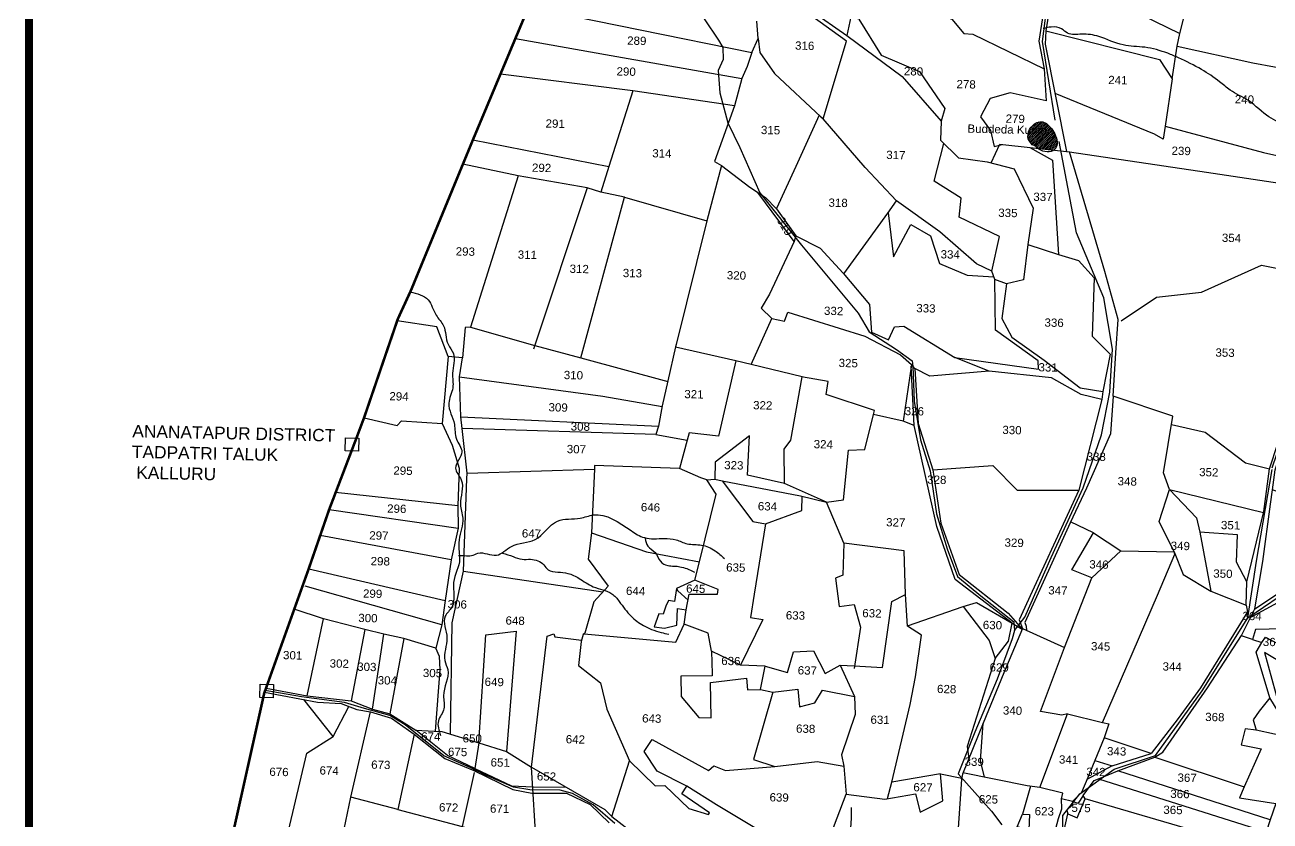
# Model space of a CAD drawing. Header units: inches. Extents: x 184455 to 225142, y 1613178 to 1622028.
# Drawn here: x 184455 to 186866, y 1615403 to 1616944 of the extents above; entities that cross this region are included whole.
import ezdxf
from ezdxf.enums import TextEntityAlignment as Align

# ---------------------------------------------------------------- set-up
doc = ezdxf.new("R2010")
doc.units = ezdxf.units.IN
doc.header["$LTSCALE"] = 15
doc.header["$MEASUREMENT"] = 0
doc.linetypes.add('ACAD_ISO02W100', pattern=[15, 12, -3])
for name, color, linetype in [('BOUNDRY STONES', 240, 'Continuous'), ('PAPER SIZE', 5, 'Continuous'), ('PLOTS', 7, 'Continuous'), ('PLOTS NO', 7, 'Continuous'), ('ROADS', 6, 'ACAD_ISO02W100'), ('STREAMS', 4, 'Continuous'), ('TEXT', 1, 'Continuous'), ('VILLAGE BOUNDRY', 5, 'Continuous')]:
    doc.layers.add(name, color=color, linetype=linetype)
doc.styles.get("Standard").update_dxf_attribs({"font": 'arial.ttf'})

msp = doc.modelspace()

# ---------------------------------------------------------------- hatches: boundary and pattern name
at = {"layer": 'PLOTS'}
h = msp.add_hatch(dxfattribs=at)
h.set_pattern_fill('ANSI31', color=256, scale=0.7998137479309259, angle=-1.251678299800363)
h.set_pattern_definition([(43.74832170019964, (180437.0251173253, 1610689.818208739), (-1.755980502149268, 1.834428730189513), [])])
edge = h.paths.add_edge_path()
edge.add_spline(control_points=[(186447.5144819842, 1616702.13611611), (186447.7604896514, 1616702.335477652), (186451.1153877215, 1616705.25184629), (186455.3779306361, 1616715.275354994), (186451.2568944741, 1616730.186861603), (186442.5717257737, 1616745.189735251), (186429.6043201338, 1616758.11813109), (186405.4898226377, 1616755.787811153), (186391.1885035129, 1616728.757574042), (186402.3443233249, 1616715.800644586), (186405.4409970129, 1616712.204012227)], knot_values=[0, 0, 0, 0, 1.213739017711248, 17.00817650554123, 36.56982106198504, 56.8806311451516, 83.31748064724009, 97.90128928841361, 142.5819528394435, 159.7502028073427, 159.7502028073427, 159.7502028073427, 159.7502028073427], degree=3, periodic=0)
edge.add_spline(control_points=[(186405.4409970129, 1616712.204012227), (186409.8391995441, 1616711.789744959), (186412.9325983999, 1616708.443889837), (186416.6521165497, 1616705.457617732)], knot_values=[198.4155784975429, 198.4155784975429, 198.4155784975429, 198.4155784975433, 215.0027660356203, 215.0027660356203, 215.0027660356203, 215.0027660356203], degree=3, periodic=0)
edge.add_line((186416.6521165497, 1616705.457617732), (186447.5144819842, 1616702.13611611))

# ---------------------------------------------------------------- linework, layer by layer
at = {"layer": 'BOUNDRY STONES'}
for points in [[(185075.4588755351, 1616145.100662499), (185101.1559561006, 1616144.539197133), (185100.5990433491, 1616119.05048012), (185074.9019627836, 1616119.611945487)], [(184910.4671130951, 1615667.751052517), (184936.1641936606, 1615667.18958715), (184935.6072809091, 1615641.700870137), (184909.9102003436, 1615642.262335504)]]:
    msp.add_lwpolyline(points, close=True, dxfattribs=at)
at = {"layer": 'PAPER SIZE', "color": 5, "const_width": 16}
msp.add_lwpolyline([(184462.7357968335, 1619911.894225373), (189597.4092955875, 1619911.894225373), (189597.4092955875, 1613186.467888954), (184462.7357968335, 1613186.467888954)], close=True, dxfattribs=at)
at = {"layer": 'PLOTS'}
for points in [[(186473.6677237451, 1618807.964172869), (186476.1357723603, 1618670.355545311), (186470.0282004006, 1618601.235591883), (186465.8576199307, 1618450.158803712), (186451.4619393644, 1618361.185296716), (186445.3575134391, 1618323.456466858), (186437.9445142059, 1618259.499641844), (186439.7967882255, 1618185.53141967), (186444.9925426728, 1618105.265659697), (186442.9131150509, 1618007.130652434), (186435.7502575145, 1617975.850010042), (186426.3752866815, 1617861.980578281), (186432.2502862343, 1617761.397379702), (186435.3766481823, 1617744.113355257), (186455.8039147552, 1617662.784807314), (186452.4488469733, 1617583.130301407), (186453.672405976, 1617504.872868718), (186442.2093780552, 1617326.039193028), (186433.982431377, 1617176.276099635), (186449.7248255277, 1617046.059874352), (186431.8801207528, 1616933.146458794), (186430.7211924631, 1616907.169520581), (186472.0032949677, 1616699.222149199)], [(186445.2882165861, 1617632.209510796), (186445.6317134523, 1617583.952754805), (186439.7447361891, 1617447.048772445), (186432.5529689718, 1617323.319951433), (186422.6981741426, 1617179.232934605), (186428.7835302491, 1617145.190712296), (186431.1434721741, 1617131.988910093), (186439.9341939784, 1617053.45673949), (186418.4136735382, 1616912.869021668), (186428.3999137757, 1616859.173865204), (186432.6264733255, 1616797.240869434), (186362.7215119975, 1616813.214622718), (186323.9288492753, 1616802.150291252), (186305.3170434218, 1616766.721104991), (186324.8901490523, 1616739.711532711), (186331.8496331618, 1616709.31434074), (186347.4769690036, 1616712.892243447)], [(186334.1825262718, 1617159.024841984), (186317.6052532534, 1617124.89350177), (186312.2100539811, 1617067.865678305), (186317.5557135157, 1617063.080584328), (186311.9479895293, 1616996.726334937), (186094.6912501832, 1617083.448291495), (186034.6745642397, 1617107.405037081), (186035.8981974721, 1617053.35155178), (186051.0051032022, 1617043.944222904), (186088.5277292587, 1617027.044674774), (186145.73600909, 1616996.48818018), (186250.0123602956, 1616955.889364241), (186273.0629419971, 1616928.009593841), (186290.469984121, 1616926.799670803), (186428.3999137757, 1616859.173865204)], [(186449.7248255277, 1617046.059874352), (186691.1958172189, 1616928.006803566), (186725.6284154084, 1617063.003859183)], [(185874.8557505308, 1616917.89497041), (185878.0862850857, 1616891.137061067), (185906.2965473526, 1616850.549955425), (185996.389054425, 1616766.374015532), (186000.7045073146, 1616762.341967642), (186045.7063633077, 1616912.751858755), (185883.4886021034, 1617030.233871749)], [(185905.4002346403, 1617022.917209854), (186046.4935297217, 1616923.674120686), (186153.4172383692, 1616844.284819194), (186229.0993402374, 1616757.785435906), (186227.6678205172, 1616721.002397675), (186262.6004002059, 1616686.864403174), (186318.4788093489, 1616679.427057232), (186370.4016324937, 1616665.679675703), (186407.1015690019, 1616589.644476017), (186397.1792469154, 1616519.508764805), (186456.5683645502, 1616499.620598558), (186494.7385719384, 1616488.044206547), (186525.3860413353, 1616454.932240552), (186521.82440246, 1616342.008618584), (186556.0780965926, 1616306.995247981), (186542.4678753213, 1616234.90557599), (186539.937952448, 1616219.286455382), (186495.6040262651, 1616043.970061001), (186405.5446917258, 1615847.379079266), (186380.3749719235, 1615792.435969247), (186386.4674431795, 1615775.620802065), (186467.739214051, 1615738.851061946), (186521.0319155464, 1615874.017405104), (186576.8928152542, 1615926.381431563), (186680.2019492169, 1615924.19361705), (186697.8494442305, 1615880.43005822), (186751.1342229691, 1615848.281557363), (186819.93096275, 1615821.069644399), (186820.9101353096, 1615865.884298417), (186853.9462585006, 1616002.655007701), (186864.9063154937, 1616085.142911834), (186880.9890386358, 1616133.842255237)], [(186088.5277292587, 1617027.044674774), (186069.7542492755, 1616955.305749307), (186054.2153556292, 1616959.812272575), (186046.4935297217, 1616923.674120686)], [(185429.8811751051, 1616978.490652981), (185862.5331530182, 1616891.183619273), (185874.8557505308, 1616917.89497041), (185872.3445914276, 1616951.868390322)], [(186325.9555451903, 1616677.447474189), (186342.7344206773, 1616713.412864947), (186477.9328555936, 1616698.571221358), (186742.6212138707, 1616659.563081891), (186898.169656878, 1616636.412990369), (187156.9305384926, 1616562.070542129), (187497.9571177233, 1616460.948180836), (187544.2386376054, 1616447.30880911), (187550.0749937674, 1616445.588808743), (187631.5474324079, 1616545.727976544), (187707.2606604086, 1616681.019092106), (187769.3802581193, 1616760.471106497), (187880.9457897511, 1616903.383556128), (187907.513283767, 1616909.634047613), (187963.8832991289, 1616915.025955904), (188017.9142141775, 1616956.776733016)], [(186069.7542492755, 1616955.305749307), (186112.8393079969, 1616886.058097442), (186187.4577621454, 1616853.956454355), (186235.995769115, 1616782.711758473), (186229.0993402374, 1616757.785435906)], [(186431.8801207528, 1616933.146458794), (186652.1199605956, 1616877.58278974), (186676.4988240805, 1616840.241471409), (186686.0845861898, 1616903.616124669), (186691.1958172189, 1616928.006803566)], [(185404.6852157718, 1616918.393547586), (185590.0510315284, 1616885.313605292), (185843.2928778096, 1616840.459757851)], [(185862.5331530182, 1616891.183619273), (185853.2334770778, 1616863.80238762), (185843.2928778096, 1616840.459757851), (185828.8734831764, 1616787.684738937), (185790.2579002957, 1616680.005254762), (185803.9352537159, 1616672.049457394), (185775.0427862599, 1616565.121831955), (185716.0881197039, 1616325.863397751), (185714.9141003937, 1616321.098821199), (185699.8332392123, 1616255.39346522), (185688.7185356397, 1616206.968143479), (185681.8543035856, 1616167.524006326), (185676.7828589852, 1616151.587127012), (185737.4523369758, 1616140.188273231), (185722.5657270854, 1616085.762596286), (185557.8546971513, 1616091.721375274), (185557.7990110037, 1616084.006896861), (185552.0171900692, 1615961.060315333), (185545.2845411495, 1615909.832305849), (185584.03970999, 1615857.809863075), (185556.7041733504, 1615827.469723068), (185539.1607638352, 1615766.784004743), (185535.7483328817, 1615764.26107053), (185532.1740792154, 1615750.919238949), (185526.6707113788, 1615703.920614643), (185569.5110227839, 1615670.478519956), (185581.8693383553, 1615619.661962613), (185625.4948899967, 1615519.795853222), (185675.0773773477, 1615471.096459512), (185693.9680746419, 1615471.582127718), (185740.6870755921, 1615427.36193878), (185778.7863017886, 1615415.449027437), (185780.2176442395, 1615419.156121151), (185726.6086692889, 1615455.672579903), (185736.8728879794, 1615470.741243773), (185679.393488814, 1615499.387573431), (185653.7684887288, 1615537.578931935), (185669.7667091045, 1615560.643223986), (185778.8072751063, 1615501.189413096), (185788.9944069131, 1615510.045539451), (185811.5113463165, 1615501.080106786), (185906.7617944763, 1615508.380257867), (185988.7400000135, 1615518.088777456), (186040.9340554217, 1615509.080160252), (186044.9898691506, 1615455.066175769), (186119.8858808183, 1615445.561519486), (186179.1621297612, 1615455.766062829), (186188.3843502577, 1615420.460242342), (186232.2581306566, 1615441.934439827), (186227.650331611, 1615494.388977303), (186268.813741423, 1615486.249772369)], [(186686.0845861898, 1616903.616124669), (186832.3409372053, 1616871.219672775), (186958.3314870641, 1616848.045921809)], [(185828.8734831764, 1616787.684738937), (185632.2457915676, 1616816.676879309), (185375.6718296985, 1616849.1911609)], [(186676.4988240805, 1616840.241471409), (186662.6250541988, 1616748.517376274), (186658.9602944798, 1616723.20038679), (186642.2043072716, 1616732.892167137), (186449.7310294025, 1616811.412633647)], [(185632.2457915676, 1616816.676879309), (185585.4076538696, 1616670.351537168), (185569.9489390499, 1616620.666498419), (185543.2997705732, 1616628.957966154), (185409.9859907188, 1616652.407787788), (185303, 1616675)], [(185803.9352537159, 1616672.049457394), (185858.894386837, 1616630.353926461), (185888.913411493, 1616610.129851727), (185910.4822981568, 1616588.206067113), (185947.759598796, 1616536.016590027), (185994.6821176545, 1616512.382622232), (186039.5518668546, 1616463.653724603), (186090.1213501742, 1616402.85236294), (186094.163330607, 1616349.58156431), (186126.8900139491, 1616334.576419469), (186138.6159662596, 1616360.151082841), (186156.5337069919, 1616360.869051734), (186255.8338773234, 1616300.326057428), (186417.8876385516, 1616278.242048663), (186416.829610831, 1616294.195098197), (186334.4317498222, 1616353.39004127), (186333.0484576921, 1616451.500112916), (186327.3040841092, 1616467.555556219), (186297.5668670891, 1616481.868889822), (186226.6858068573, 1616543.915746675), (186142.8922573495, 1616603.609720669), (186081.6706625026, 1616668.337405311), (186000.7045073146, 1616762.341967642), (185993.163602209, 1616769.387645419), (185947.4675396691, 1616670.131853398), (185909.9834337357, 1616588.713139929)], [(186662.6250541988, 1616748.517376274), (186853.5115064624, 1616697.745434412), (186902.5573180568, 1616686.533056125)], [(185322.3658109501, 1616722.046272923), (185585.4076538696, 1616670.351537168)], [(186327.3040841092, 1616467.555556219), (186342.0374154984, 1616534.587752576), (186264.1580359026, 1616572.395526868), (186268.0444154379, 1616609.256463873), (186215.4376208814, 1616641.826120572), (186233.9761514303, 1616714.837557633)], [(186400.9817846377, 1616707.018659153), (186444.6639209577, 1616682.646951159), (186456.5683645502, 1616499.620598558)], [(186541.5132070613, 1615593.968911584), (186648.3394388948, 1615840.049713537), (186681.8917416031, 1615920.003145346), (186680.2019492169, 1615924.19361705), (186651.2188320262, 1615983.006544705), (186671.2660781978, 1616044.725071961), (186659.7923916171, 1616077.456434319), (186677.9999078398, 1616186.793303091), (186562.4671824294, 1616225.904045262), (186567.1174175197, 1616309.74269131), (186572.0904578991, 1616374.182386511), (186546.090804642, 1616466.79147373), (186477.9328555936, 1616698.571221358)], [(185409.9859907188, 1616652.407787788), (185317.4762718105, 1616359.547040184), (185307.4904475718, 1616358.593715657), (185301.9075734561, 1616299.893916358), (185274.2556971434, 1616302.289148975), (185252.2584351335, 1616360.180168859), (185175.6080734291, 1616371.329422862)], [(185543.2997705732, 1616628.957966154), (185439.9362889417, 1616316.721457827)], [(185531.5477693939, 1616299.771346595), (185615.8130583688, 1616610.628802547), (185569.9489390499, 1616620.666498419)], [(185944.3508373496, 1616525.430350028), (185873.903899165, 1616620.241889094)], [(185615.8130583688, 1616610.628802547), (185775.0427862599, 1616565.121831955)], [(186040.336604083, 1616462.710209089), (186125.8867504174, 1616579.654161549), (186142.8922573495, 1616603.609720669)], [(186126.406632523, 1616580.38651646), (186136.6158212689, 1616495.19218342), (186170.380319165, 1616558.295920551), (186208.2935578577, 1616535.892314496), (186226.127123753, 1616482.590186695), (186279.2487738059, 1616459.677423783), (186331.2837592052, 1616456.432420346)], [(185947.759598796, 1616536.016590027), (185944.3508373496, 1616525.430350028), (185896.6146140441, 1616423.144857684), (185880.4211690433, 1616396.095559558), (185901.0526660679, 1616375.939967016), (185926.0011560019, 1616370.906415599), (185932.0486913284, 1616388.019358125), (186081.0522089451, 1616341.683251149), (186150.4752396033, 1616305.831182561), (186171.4878991029, 1616287.238324753), (186155.6579341923, 1616177.517969445), (186098.2434385003, 1616190.25500701), (186099.889308606, 1616197.674063569), (186006.2040972848, 1616228.866677279), (186010.5915196844, 1616254.367356881), (185958.3534228348, 1616263.35498387)], [(186397.1792469154, 1616519.508764805), (186388.2760550253, 1616450.798559057), (186355.8920149021, 1616443.455906868), (186333.0484576921, 1616451.500112916)], [(186577.9685982046, 1616371.767237104), (186646.1837549043, 1616417.200477825), (186733.3949290307, 1616427.149381792), (186849.7052736613, 1616479.434725433), (186911.7085324685, 1616467.029102452)], [(186504.2014419463, 1615452.271902838), (186525.3602113223, 1615481.533389236), (186533.5770710711, 1615484.900979082), (186571.0723227466, 1615499.939446317), (186643.0726847174, 1615526.951884543), (186658.1702380386, 1615536.295659806), (186745.1389071516, 1615661.143356462), (186810.8490220672, 1615762.330091177), (186827.9697857225, 1615796.995553136), (186836.2805988598, 1615813.822967056), (186851.7072617743, 1615905.767423332), (186866.730300849, 1616016.250087), (186870.5028949689, 1616044.362445247), (186875.7254083089, 1616083.279212144), (186907.8124978541, 1616180.51626266), (186930.6113484249, 1616318.363238957), (186944.8388769655, 1616378.501967027), (186924.1331417118, 1616465.659475304)], [(186355.8920149021, 1616443.455906868), (186346.897330672, 1616376.166739563), (186365.967967804, 1616339.737199382), (186428.4907961805, 1616295.660098366), (186498.4757932674, 1616241.914766209), (186542.4678753213, 1616234.90557599)], [(185317.4762718105, 1616359.547040184), (185442.2488088267, 1616323.977948603), (185531.5477693939, 1616299.771346595), (185699.5653258516, 1616254.22620146)], [(185861.3268237963, 1616286.672915945), (185901.0526660679, 1616375.939967016)], [(186125.1955728029, 1615446.475595241), (186133.4255863933, 1615478.592948489), (186169.1267083115, 1615628.559870415), (186179.3014691716, 1615682.399294459), (186190.776261957, 1615763.118397666), (186164.1377692291, 1615780.076346208), (186159.9890307589, 1615841.848764421), (186157.5902114694, 1615926.510101402), (186040.6838953288, 1615940.998622608), (186006.8304717182, 1616020.123198467), (185925.9904226983, 1616056.460891113), (185925.0208132759, 1616123.198776936), (185938.1380506549, 1616140.197867096), (185959.7892579144, 1616263.009916587), (185861.3268237963, 1616286.672915945), (185831.5036614449, 1616293.840171944), (185714.8053623649, 1616320.625063712)], [(187478.7764161133, 1616322.908587845), (187363.8195246035, 1616221.762740379), (187309.1098248584, 1616157.745932205), (187254.8813871967, 1616111.562427289), (187206.8335217595, 1616072.13381907), (187186.7476686182, 1616060.084660621), (187159.2590358308, 1616047.212430406), (187049.6611520498, 1615963.211082664), (187009.9380461082, 1615930.05991903), (186972.6480739624, 1615892.860142241), (186959.5343515174, 1615876.930598264), (186880.7293603017, 1615825.247539051), (186827.9697857225, 1615796.995553136)], [(185274.2556971434, 1616302.289148975), (185262.7924906058, 1616172.561109165), (185282.1595394057, 1616131.033110057), (185295.7424144122, 1616086.464772167), (185293.191297812, 1616013.156191298), (185293.9166231663, 1615969.922429271), (185280.4580026392, 1615908.665524076), (185268.7912894824, 1615829.763320121), (185261.9999679913, 1615782.656452633), (185250.2730126517, 1615737.857082419), (185188.2253131967, 1615756.702420061), (185149.4950439271, 1615764.937439648), (185113.1239395106, 1615773.617799049), (185033.2314976551, 1615794.788645972), (184976.4144344949, 1615813.393831478)], [(185279.1968909787, 1615571.101600219), (185281.9844539615, 1615786.514441174), (185304.0286215792, 1615886.566525128), (185310.8615983344, 1616065.61424376), (185311.285412245, 1616076.719639919), (185301.3229871216, 1616163.206155176), (185298.7569109086, 1616185.482958946), (185296.3419850752, 1616263.244492231), (185301.9075734561, 1616299.893916358)], [(185831.5036614449, 1616293.840171944), (185797.8976494842, 1616148.353463935), (185741.332149489, 1616154.782486764), (185737.4523369758, 1616140.188273231)], [(186176.7859151525, 1616169.017075453), (186171.00385219, 1616283.883307886)], [(186322.2930770018, 1616274.373264676), (186207.3805533646, 1616264.308200262), (186177.9673971656, 1616279.527391677), (186171.4878991029, 1616287.238324753)], [(186539.937952448, 1616219.286455382), (186500.1960621445, 1616229.01553073), (186442.8365530596, 1616261.136763566), (186322.2930770018, 1616274.373264676), (186255.8338773234, 1616300.326057428)], [(185296.3419850752, 1616263.244492231), (185573.9878682994, 1616225.817866964), (185688.5300025931, 1616205.884770527)], [(186177.9673971656, 1616279.527391677), (186184.7902288911, 1616172.653874665), (186212.8778499672, 1616083.320608107), (186328.8902164234, 1616091.360941753), (186376.1802262158, 1616043.454122218), (186495.6040262651, 1616043.970061001)], [(186562.4671824294, 1616225.904045262), (186556.8911303149, 1616152.458430044), (186510.3171860881, 1616047.491508728), (186478.9404870606, 1615980.536744584), (186390.806038824, 1615787.669886413), (186393.5087815279, 1615780.159764728), (186394.1009726815, 1615772.167168743)], [(185298.7569109086, 1616185.482958946), (185681.8543035856, 1616167.524006326)], [(185775.0007836796, 1616063.836359523), (185790.9219973708, 1616064.680345915), (185804.7782473534, 1616061.993869874), (185956.6076366685, 1616032.556899757), (186006.8304717182, 1616020.123198467), (186039.828868764, 1616024.677764512), (186049.536482056, 1616121.05845156), (186081.0838893693, 1616122.368940082), (186098.2434385003, 1616190.25500701)], [(185111.4106731818, 1616183.521907663), (185175.8942130373, 1616168.651519029), (185184.1988707359, 1616177.873553079), (185262.7924906058, 1616172.561109165)], [(185676.7828589852, 1616151.587127012), (185301.3229871216, 1616163.206155176)], [(186366.3766702508, 1615785.952309878), (186255.9498174306, 1615870.414554769), (186220.4837375459, 1615973.036139429), (186176.7859151525, 1616169.017075453), (186155.6579341923, 1616177.517969445)], [(186675.3094589547, 1616170.637049098), (186740.2022187393, 1616155.998330189), (186818.1545238104, 1616096.516957488), (186864.9063154937, 1616085.142911834)], [(185925.9904226983, 1616056.460891113), (185854.299696558, 1616073.019612939), (185857.9595046943, 1616148.931208703), (185791.5608253122, 1616098.137778318), (185790.9219973708, 1616064.680345915)], [(185311.285412245, 1616076.719639919), (185557.7990110037, 1616084.006896861)], [(185537.4545483585, 1615765.522537637), (185715.0340609193, 1615749.462170678), (185731.6318171881, 1615784.310464039), (185735.4023891091, 1615811.922070525), (185740.8162901104, 1615842.267190333), (185795.9304425394, 1615842.193090482), (185797.5355210162, 1615851.632419845), (185751.768600482, 1615869.717387788), (185761.1983458946, 1615905.222434405), (185793.0703045438, 1616035.631338772), (185775.0007836796, 1616063.836359523), (185763.9435687198, 1616067.25626377), (185722.5657270854, 1616085.762596286)], [(186212.8778499672, 1616083.320608107), (186228.1445504325, 1615979.996273633), (186264.1625528492, 1615880.096431043), (186358.7869853012, 1615805.311632706), (186386.0113332404, 1615774.526397062)], [(185804.7782473534, 1616061.993869874), (185864.4176241435, 1615982.962830777), (185888.6845301596, 1615978.416264719), (185959.3275988211, 1616003.983048646), (185959.9127220381, 1616031.738657534)], [(186671.2660781978, 1616044.725071961), (186853.4772017576, 1616000.713096325)], [(186671.2660781978, 1616044.725071961), (186723.6500527175, 1615990.291652443), (186730.3283725918, 1615962.649688991), (186751.1342229691, 1615848.281557363)], [(186836.2805988598, 1615813.822967056), (186926.3515556915, 1615873.331346588), (187003.0339472394, 1615935.084920487), (187041.1039332975, 1615964.3068818), (186978.3807502031, 1615995.118095898), (186948.0203040309, 1616015.146303833), (186870.5028949689, 1616044.362445247)], [(185293.191297812, 1616013.156191298), (185056.5257137036, 1616039.116547095)], [(185043.8688680032, 1616005.95985281), (185293.9166231663, 1615969.922429271)], [(185888.6845301596, 1615978.416264719), (185866.8676693208, 1615842.073204068), (185860.1115611199, 1615797.28802333), (185883.6417096869, 1615793.51061947), (185840.5014909908, 1615704.884682223), (185784.5861166605, 1615732.102464646), (185778.038707256, 1615766.999413503), (185731.6318171881, 1615784.310464039)], [(186524.2825619646, 1615961.220093592), (186479.6827636384, 1615982.12068919)], [(185280.4580026392, 1615908.665524076), (185026.5526794133, 1615955.801617221)], [(185552.0171900692, 1615961.060315333), (185658.3809384233, 1615924.297695923), (185761.1983458946, 1615905.222434405)], [(186521.0319155464, 1615874.017405104), (186481.9939627165, 1615889.409091514), (186524.2825619646, 1615961.220093592), (186576.8928152542, 1615926.381431563)], [(186820.9101353096, 1615865.884298417), (186800.8870801167, 1615904.370138074), (186802.6429333818, 1615957.050858071), (186730.3283725918, 1615962.649688991)], [(186040.6838953288, 1615940.998622608), (186038.7998034052, 1615879.081431832), (186024.222223013, 1615873.211735281), (186031.6984195377, 1615818.592246213), (186060.839226245, 1615822.580976271), (186072.931909186, 1615778.499383818), (186060.8547033987, 1615698.088704352)], [(185004.3850820774, 1615891.590745188), (185268.7912894824, 1615829.763320121)], [(185304.0286215792, 1615886.566525128), (185574.0443010999, 1615846.715802287)], [(185261.9999679913, 1615782.656452633), (184997.6177401532, 1615857.834248435)], [(185716.4921327998, 1615853.086302777), (185712.4149054629, 1615828.39313043), (185701.3751686748, 1615829.932161819), (185695.600865835, 1615818.903582143), (185690.8865439711, 1615803.275370826), (185682.0571636131, 1615804.451490267), (185673.6362584444, 1615779.290756248), (185693.0337772287, 1615776.463562715), (185717.2090424812, 1615782.162284706), (185718.6801513695, 1615814.466517506), (185735.4023891091, 1615811.922070525)], [(186033.7494808697, 1615704.67241085), (186060.7255152076, 1615703.57591879), (186115.6414244893, 1615700.570417818), (186133.8820927512, 1615828.323439632), (186159.9890307589, 1615841.848764421)], [(186164.074026396, 1615781.025441691), (186271.4542527731, 1615818.104252846), (186297.4653295192, 1615826.053582391), (186366.3766702508, 1615785.952309878), (186386.0113332404, 1615774.526397062)], [(186819.93096275, 1615821.069644399), (186822.3680248761, 1615808.059332171), (186773.2679543123, 1615728.629704123), (186731.3131303318, 1615660.75900607), (186687.8118401859, 1615601.75643151), (186635.9782383775, 1615533.710939089), (186544.9930021979, 1615563.99900234), (186526.7331237843, 1615520.37559567), (186513.0127566808, 1615487.597220028), (186500.8618604786, 1615458.568358256), (186483.6929580267, 1615440.739306276), (186462.1728538494, 1615445.926191829), (186464.8521420179, 1615457.042411749), (186419.9939724031, 1615467.854357174), (186395.7298005325, 1615471.348013789), (186270.753407578, 1615496.0594864)], [(186271.4542527731, 1615818.104252846), (186321.9638328984, 1615752.58593622), (186333.7656338793, 1615717.839881841), (186359.2640035851, 1615751.087174359), (186366.3766702508, 1615785.952309878)], [(185001.3723769038, 1615645.268918004), (185033.2314976551, 1615794.788645972)], [(186386.4674431795, 1615775.620802065), (186350.6477760688, 1615689.673929354), (186310.1825351278, 1615592.580315904), (186270.298865451, 1615493.760674169), (186268.4232958853, 1615484.275123763), (186262.2214462823, 1615389.460611775), (186206.9787727316, 1615386.133051809), (186205.5850504022, 1615355.137399609), (186176.7002800963, 1615355.768514031), (186166.6222751175, 1615291.843623935), (186029.5890798608, 1615313.447434625), (185989.7803958396, 1615261.937438988), (185984.5199916266, 1615185.967561912), (186003.6524995725, 1615150.558623577), (185995.6169045902, 1615030.771872098), (185984.9320663367, 1614983.149724526), (185928.4931871198, 1614868.13906681), (185892, 1614803), (185855.3441284671, 1614747.21866355), (185854.9369830242, 1614728.584479027)], [(187146.7746707062, 1615530.045011205), (187146.0121870243, 1615548.360762762), (187078.4725635168, 1615570.168789477), (187089.2921296981, 1615628.420761189), (187063.8233126999, 1615660.056655034), (187097.895624769, 1615687.486936759), (187071.0395950284, 1615697.659031607), (187057.9442522261, 1615670.351272673), (187032.4183450257, 1615699.37426889), (186960.3057078964, 1615729.252430716), (186993.963854599, 1615739.845033797), (186989.5543037326, 1615753.85644429), (186943.3205600877, 1615776.678355293), (186838.0350847832, 1615773.750472655), (186831.8058376577, 1615754.716099323), (186810.444342853, 1615761.706927326)], [(185113.1239395106, 1615773.617799049), (185086.5968355126, 1615635.459183581)], [(185127.589071879, 1615619.855273363), (185149.4950439271, 1615764.937439648)], [(185188.2253131967, 1615756.702420061), (185161.4670814596, 1615610.854257236)], [(185210.5456990456, 1615263.253834305), (185351.7072233921, 1615320.32330413), (185440.0136842662, 1615299.768368589), (185445.6221669154, 1615350.931949546), (185436.0627240364, 1615507.661858957), (185465.9535793769, 1615760.947892838), (185478.9462343776, 1615765.538745132), (185481.0894449576, 1615759.47320569), (185532.4711937791, 1615753.456589926)], [(185334.1047617463, 1615554.221794091), (185347.5400147521, 1615763.535156217)], [(185347.5400147521, 1615763.535156217), (185406.2403635038, 1615770.95747266), (185387.4409754818, 1615537.825147584)], [(186831.8058376577, 1615754.716099323), (186849.7942149366, 1615748.829168059), (186857.4801756631, 1615759.092973966), (186904.8908890664, 1615733.948742137), (186895.2565233412, 1615705.403529277), (186855.0899754243, 1615729.518093775), (186890.9291365472, 1615600.566380428), (186949.7611204803, 1615604.138361053), (186988.9101489586, 1615573.365412064), (186981.3067524017, 1615548.091346837)], [(185249.9762257806, 1615577.043599598), (185259.1743079132, 1615696.590228186), (185257.6658090385, 1615721.52144919), (185250.2730126517, 1615737.857082419)], [(185784.5861166605, 1615732.102464646), (185785.3618470949, 1615687.991154443), (185785.4328393367, 1615683.954235609), (185724.843540522, 1615683.250977731), (185725.2986923197, 1615644.037299326), (185759.5007791394, 1615603.326504423), (185783.5090758379, 1615603.05454382), (185782.7190801396, 1615671.021957845), (185852.1743090197, 1615679.861122237), (185853.9462561954, 1615656.835547411), (185878.9872549755, 1615657.551431082), (185903.4015538277, 1615652.723739784), (185865.615447153, 1615522.137341005), (185906.7617944763, 1615508.380257867)], [(185888.1489970116, 1615702.748875684), (185931.3891689167, 1615690.336702374), (185942.9865350419, 1615730.738338119), (185981.925550754, 1615732.721310134), (186004.5533147101, 1615688.746283215), (186033.7494808697, 1615704.67241085), (186061.0928765765, 1615644.326439773), (186062.4076142268, 1615609.27129825), (186036.1373770028, 1615531.028711081), (186040.9340554217, 1615509.080160252)], [(186419.9939724031, 1615467.854357174), (186473.6810619573, 1615610.634171642), (186462.5395702342, 1615608.024532225), (186421.3836716482, 1615615.301237511), (186467.739214051, 1615738.851061946)], [(186890.9291365472, 1615600.566380428), (186865.4165420658, 1615641.708034823), (186838.8184066091, 1615730.144775939), (186849.7942149366, 1615748.829168059)], [(185878.9872549755, 1615657.551431082), (185888.1489970116, 1615702.748875684), (185840.5014909908, 1615704.884682223)], [(186333.7656338793, 1615717.839881841), (186279.3673619235, 1615547.684051522), (186282.5737944825, 1615524.17422686)], [(184921.695694416, 1615660.417873962), (185001.3723769038, 1615645.268918004), (185086.5968355126, 1615635.459183581), (185127.589071879, 1615619.855273363), (185161.4670814596, 1615610.854257236), (185211.8602393926, 1615579.097776466), (185247.3920011486, 1615577.182870675), (185261.971097895, 1615576.397162469), (185334.1047617463, 1615554.221794091), (185387.4409754818, 1615537.825147584), (185436.0627240364, 1615507.661858957), (185577.6467707882, 1615425.681428178), (185591.6498137316, 1615411.727531242), (185639.4517748652, 1615374.281515282), (185749.0903640105, 1615314.288650421), (185813.6424373764, 1615279.512709163), (185832.6421970857, 1615274.478392085), (185968.422727264, 1615273.154199729), (185992.5192190426, 1615294.596459931), (185998.381365987, 1615352.386863204), (185897.2965686246, 1615372.157277619), (185794.1625355504, 1615434.159825368), (185736.8728879794, 1615470.741243773)], [(185903.4015538277, 1615652.723739784), (185951.542908191, 1615658.382518921), (185954.9217831573, 1615624.001717209), (185984.7784113146, 1615631.861626724), (185999.2515617461, 1615656.308332324), (186061.0928765765, 1615644.326439773)], [(184918.6277312695, 1615652.569026798), (185021.281206678, 1615633.435486521), (185067.1531603854, 1615630.603518097), (185097.3466792312, 1615619.318139494), (185124.134026678, 1615614.357565342), (185164.5669893962, 1615601.974866515), (185208.7165653004, 1615571.008313584), (185267.9904753488, 1615524.22681597), (185323.9830672201, 1615500.918682291), (185399.4283136689, 1615464.074960736), (185436.4680074166, 1615457.210944868), (185503.7390058651, 1615456.993810191), (185549.0734951844, 1615434.860451251), (185586.3329903475, 1615399.805907369)], [(185066.6364681026, 1615356.4365413), (184965.222110339, 1615384.378562362), (185000.8408448432, 1615534.747497975), (185051.9911811945, 1615566.759044346), (184994.9561791603, 1615638.342197885)], [(186865.4165420658, 1615641.708034823), (186844.7361284011, 1615615.999027804), (186833.3154161623, 1615598.820858348), (186839.1241623408, 1615579.075625413)], [(185051.9911811945, 1615566.759044346), (185082.2499198083, 1615624.960828795)], [(185322.298708857, 1615139.654716044), (185331.3025643729, 1615168.575249721), (185231.6655372664, 1615221.114310312), (185204.3977156321, 1615230.181246923), (185210.5456990456, 1615263.253834305), (185080.2982836835, 1615292.52967117), (185057.6711777868, 1615299.62008576), (185066.6364681026, 1615356.4365413), (185085.9896901877, 1615449.052102221), (185124.134026678, 1615614.357565342)], [(186473.6810619573, 1615610.634171642), (186541.5132070613, 1615593.968911584), (186553.586480229, 1615591.009694467), (186544.9930021979, 1615563.99900234)], [(186312.7883891406, 1615487.747946348), (186305.1444239502, 1615519.728793888), (186310.1825351278, 1615592.580315904)], [(186533.5770710711, 1615484.900979082), (186864.0126671896, 1615379.972874269), (186933.1564759205, 1615367.854195756), (186973.7410007717, 1615370.639426076), (187089.7725268893, 1615368.055113534), (187140.9870574686, 1615357.552171083), (187147.986525981, 1615391.683034489), (187168.0226215757, 1615398.985204461), (187134.4490492833, 1615434.548846684), (187124.045400906, 1615462.927969591), (187121.5112931246, 1615496.439135349), (187064.3536001182, 1615515.231891715), (187060.9538231588, 1615525.368321646), (187056.6605334536, 1615538.168758496), (186981.3067524017, 1615548.091346837), (186839.1241623408, 1615579.075625413), (186818.0183388244, 1615581.45884855), (186809.9735257474, 1615550.721075774), (186848.747299324, 1615542.666061916), (186816.0585070275, 1615469.323010276), (186806.5286952676, 1615447.941202417), (186877.2614985547, 1615436.923826003), (186866.042424221, 1615405.523810126), (186858.4861246908, 1615381.727799094)], [(185208.7165653004, 1615571.008313584), (185177.2230080122, 1615425.18540271), (185085.9896901877, 1615449.052102221)], [(185334.1047617463, 1615554.221794091), (185326.2557803692, 1615504.679839479), (185273.0646793914, 1615530.116268793), (185211.8602393926, 1615579.097776466)], [(186526.7331237843, 1615520.37559567), (186560.2592300989, 1615509.696471081), (186635.9782383775, 1615533.710939089)], [(185591.6498137316, 1615411.727531242), (185625.4948899967, 1615519.795853222)], [(186560.2592300989, 1615509.696471081), (186511.1927039907, 1615483.249058618)], [(186643.0726847174, 1615526.951884543), (186816.0585070275, 1615469.323010276)], [(185325.0209218854, 1615496.885541083), (185301.6759248698, 1615392.628432947)], [(185326.2557803692, 1615504.679839479), (185397.3554946772, 1615470.96083305), (185438.3876847142, 1615469.543437097), (185503.512357257, 1615468.606964608)], [(186227.650331611, 1615494.388977303), (186133.4255863933, 1615478.592948489)], [(186866.042424221, 1615405.523810126), (186571.0723227466, 1615499.939446317)], [(186402.1470973709, 1615470.424024639), (186386.3717728893, 1615416.308365128), (186400.2704445172, 1615415.744860153), (186398.8353299921, 1615385.765350319), (186376.6036254578, 1615391.707616301), (186386.3717728893, 1615416.308365128)], [(186011.7940092509, 1615350.118680245), (186020.2044463445, 1615366.928370237), (186015.2569644644, 1615377.140689437), (186044.9898691506, 1615455.066175769)], [(186396.7942602821, 1615386.310903589), (186397.0438773062, 1615381.127473549), (186365.266467498, 1615384.5500565), (186356.6496609381, 1615374.013319155), (186356.2935157857, 1615357.713309897), (186364.1595017097, 1615353.236195504), (186404.6322776089, 1615359.607359748), (186438.7564243515, 1615373.258892597), (186451.2394429555, 1615388.746315202), (186456.0414365879, 1615407.837570712), (186462.508443004, 1615426.68379963), (186462.1728538494, 1615445.926191829)], [(186466.5181957813, 1615382.249360441), (186475.6670084843, 1615379.031533423), (186475.9929470414, 1615342.894335023), (186490.99929578, 1615338.595506492), (186490.8119775009, 1615330.022345625), (186514.0867648995, 1615325.86051924), (186514.4530805198, 1615328.076259824), (186672.1367593758, 1615281.049026096), (186859.8463023613, 1615219.467393362), (186880.4708121206, 1615270.209614703), (186885.7711169422, 1615326.691674952), (186884.8731185103, 1615337.033208804), (186854.5575062258, 1615344.87328834), (186508.1445390676, 1615446.341824141)], [(186483.6929580267, 1615440.739306276), (186482.9211497697, 1615433.957997501), (186472.2627592267, 1615423.966816778), (186474.4126556752, 1615417.242921378), (186492.4102521304, 1615409.546791573), (186508.1445390676, 1615446.341824141), (186504.2014419463, 1615452.271902838), (186494.2821949993, 1615437.882845431)], [(186483.6929580267, 1615440.739306276), (186494.2821949993, 1615437.882845431)], [(185177.2230080122, 1615425.18540271), (185301.6759248698, 1615392.628432947), (185445.6221669154, 1615350.931949546), (185528.0529071605, 1615263.415067714), (185681.0028057563, 1615138.739696355), (185679.0673503244, 1615127.916190953), (185725.3031371807, 1615112.599060582), (185726.1375420805, 1615103.371118039), (185821.7396183706, 1615061.868563687), (185825.6098562572, 1615070.783744534), (185832.395584375, 1615081.847427469), (185855.1441196687, 1615071.773363389)], [(186370.055821593, 1615344.301513255), (186405.9404749832, 1615344.273451483), (186411.6582633334, 1615346.344620868), (186412.7606440768, 1615353.150568143), (186439.2871406772, 1615366.866403308), (186466.5181957813, 1615382.249360441), (186474.4126556752, 1615417.242921378)]]:
    msp.add_lwpolyline(points, dxfattribs=at)
msp.add_spline([(186405.4409970129, 1616712.204012227), (186397.9022579367, 1616723.680894369), (186414.2967356417, 1616755.434598604), (186425.9064644566, 1616756.561899061), (186442.6641571914, 1616743.667250199), (186450.7658096715, 1616729.586807366), (186453.5940749026, 1616714.198890812), (186448.2323255016, 1616702.760602723), (186418.5624184888, 1616704.017056063), (186405.4409970129, 1616712.204012227), (186405.3533315341, 1616712.212000486)], degree=3, dxfattribs=at)
at = {"layer": 'PLOTS NO'}
msp.add_lwpolyline([(185751.768600482, 1615869.717387788), (185716.4921327998, 1615853.086302777), (185719.1754849869, 1615848.936500591), (185739.4356919503, 1615830.410113936)], dxfattribs=at)
at = {"layer": 'ROADS'}
for points in [[(186371.0708125448, 1615772.134482451), (186391.0329515857, 1615797.694651055), (186442.3590107598, 1615913.44023121), (186503.9240565283, 1616048.176544881), (186539.396395955, 1616150.764958604), (186555.4810490134, 1616233.436515273), (186560.726884606, 1616316.914977943), (186544.2581423949, 1616416.028992136), (186491.3702224911, 1616541.779627545), (186449.6152541453, 1616760.321269469), (186425.2097793989, 1616912.266699066), (186443.8134613073, 1617053.126306671)], [(186444.9467388574, 1615295.329468511), (186464.985325998, 1615341.008162861), (186464.9732866326, 1615413.679708168), (186497.8441475, 1615455.853090442), (186564.1127686639, 1615503.283484298), (186644.4136608123, 1615530.23084257), (186734.6441653486, 1615654.827408353), (186823.0509250881, 1615796.685691348), (186839.968071504, 1615906.286238595), (186870.4086888479, 1616086.656771139), (186887.6930217013, 1616137.663010373), (186913.3943885905, 1616174.265885782), (186944.6959023259, 1616315.103368918), (186945.1367608353, 1616350.142453177), (186950.5103611133, 1616387.994486465), (186927.0514055197, 1616446.189551397), (186907.715765303, 1616512.490621235), (186916.8604339054, 1616618.950582128), (186896.9989202731, 1616646.320128442), (186980.5559190928, 1616901.823366826), (187045.5512467431, 1617050.567278012)], [(185737.564009542, 1617005.093332477), (185797.8065391076, 1616914.967616345), (185806.5866378178, 1616900.588063002), (185807.0571380433, 1616877.204469585), (185797.437807651, 1616856.166180792), (185800.4224585341, 1616812.867263066), (185815.8434613727, 1616754.795018525), (185839.3256448786, 1616707.076291841), (185877.6798363479, 1616619.089635066), (185958.5272477152, 1616518.139053163), (186068.3832402801, 1616386.102021671), (186089.4749252844, 1616349.943630726), (186142.6833697398, 1616315.860994637), (186172.6251597092, 1616293.875933465), (186174.2267181434, 1616283.757856672), (186176.7664649179, 1616215.89709319), (186188.9375778349, 1616141.338144903), (186207.6014487304, 1616081.224850747), (186219.9175356986, 1615997.796713041), (186240.7262139291, 1615930.25774841), (186260.7521347677, 1615876.496831854), (186306.1738232058, 1615839.039484145), (186370.0373766117, 1615788.580192705), (186371.0708125448, 1615772.134482451), (186366.7699897003, 1615755.859724197), (186337.6547749536, 1615677.949036744), (186294.2357114651, 1615575.167791786), (186261.7940742726, 1615494.745375065), (186326.7025515156, 1615422.3955055), (186346.6288031832, 1615395.47124761)], [(186823.0509250881, 1615796.685691348), (186883.582968246, 1615837.989959027), (186950.9407655335, 1615881.032196848), (186999.395960281, 1615925.884055333), (187072.2741165452, 1615984.685870114), (187143.1751639726, 1616038.827636732), (187160.9289252967, 1616051.256076589), (187205.6176927066, 1616074.991189644), (187251.2011283061, 1616113.475128876), (187306.8881266751, 1616158.960153125), (187355.763757571, 1616220.190651592), (187420.6598214782, 1616279.008595362), (187471.8319267021, 1616329.398245793), (187526.9320832707, 1616423.583361739), (187577.7498424645, 1616486.334680658), (187637.1204066853, 1616564.63203152), (187702.9104500376, 1616685.548564281), (187796.4589031298, 1616807.312237677), (187878.0244242349, 1616908.594965778), (187910.3530573171, 1616915.34932739), (187960.9630396914, 1616922.218794286), (187987.108004141, 1616937.448165236), (188025.1759260173, 1616971.004965825)], [(185597.1742381887, 1615398.266523176), (185554.9433895162, 1615434.418526033), (185514.996196089, 1615456.270528032), (185491.2442140443, 1615462.927029375), (185432.3643920654, 1615463.568822393), (185401.1488157696, 1615468.36434981), (185348.3088391819, 1615490.980529881), (185316.9737264525, 1615506.688339622), (185266.035860127, 1615529.358189421), (185191.1027873681, 1615589.29960314), (185161.4284345703, 1615607.296142292), (185112.2319962651, 1615621.116033744), (185073.8225968896, 1615632.507228856), (184990.298233409, 1615643.274551561), (184919.7045825216, 1615656.084346944)]]:
    msp.add_lwpolyline(points, dxfattribs=at)
at = {"layer": 'STREAMS'}
for points in [[(187744.1041292652, 1616730.821166891), (187760.5092533944, 1616711.844744238), (187778.0506403705, 1616697.498005477), (187792.8926356257, 1616678.038564982), (187803.8052951285, 1616668.232569408), (187807.2105859135, 1616646.437188298), (187823.1831626192, 1616631.348970207), (187823.6078118901, 1616603.412736007), (187829.5784757026, 1616593.804155505), (187851.629814782, 1616553.045792932), (187862.2778954007, 1616541.929896438), (187864.2494948082, 1616537.222571422), (187843.2951801141, 1616539.494281473), (187818.9782641826, 1616554.018331447), (187788.1477669193, 1616567.129965563), (187757.5368645937, 1616578.422915137), (187744.0038115089, 1616588.047097573), (187719.4107103681, 1616601.799815226), (187706.2613640756, 1616617.116365086), (187684.294060893, 1616632.366444269), (187677.6138656004, 1616638.854136221), (187655.0319765884, 1616649.712519207), (187610.4477586049, 1616662.347281509), (187579.8640107408, 1616663.015517544), (187538.7630968574, 1616663.442051976), (187448.1119740187, 1616680.192845603), (187385.3282222277, 1616690.634003174), (187340.9341637068, 1616688.235365859), (187298.6146730649, 1616697.711132076), (187261.3713499041, 1616702.152633445), (187237.4379830437, 1616708.395449119), (187203.5923558905, 1616714.058339588), (187160.7228099996, 1616745.830869033), (187132.9957394658, 1616746.695810695), (187101.1171930995, 1616759.312084173), (187045.4322071504, 1616762.342637977), (187021.6607943612, 1616766.230664145), (186979.718210877, 1616769.220077195), (186955.6265150226, 1616782.184457321), (186942.4420739598, 1616784.027278158), (186932.0282844805, 1616770.262072683), (186929.9921886484, 1616748.280937527), (186926.4926303528, 1616742.397527271), (186902.9917438127, 1616746.797887139), (186863.8136772252, 1616766.377772021), (186824.0486649172, 1616797.823347056), (186788.7113139858, 1616818.288937922), (186768.0625864902, 1616834.546726768), (186733.2484724165, 1616857.963266038), (186688.8849220684, 1616880.699082589), (186667.8129085453, 1616889.451482266), (186623.4652285592, 1616901.044571962), (186581.5565995059, 1616905.588007389), (186534.3574785285, 1616921.939461406), (186501.0075635458, 1616926.555016474), (186473.8215116893, 1616928.444641607), (186462.3393182801, 1616936.987509627), (186442.4443706093, 1616940.272577558), (186426.5662230615, 1616937.510007436)], [(185200.6995378871, 1616427.394100307), (185235.7377770898, 1616412.136426025), (185251.0067053509, 1616382.465124402), (185265.415662109, 1616362.002728773), (185274.1818030462, 1616326.111122122), (185284.4242976384, 1616308.049690462), (185282.8835166438, 1616269.909018712), (185283.3343295863, 1616241.975356051), (185275.6072538519, 1616212.099574464), (185286.3977206831, 1616171.054858413), (185290.3762806827, 1616142.690652418), (185300.7959071684, 1616117.720355456), (185288.7953604991, 1616086.524089628), (185299.6148496973, 1616063.665856664), (185298.2340849525, 1616016.15794526), (185302.6047880392, 1615989.552492362), (185295.6758949932, 1615947.641425605), (185295.5199657773, 1615924.316070293), (185296.6330983133, 1615910.506567147), (185285.0056377094, 1615864.899520771), (185281.4887016935, 1615817.258446408), (185268.7208494978, 1615799.510648049), (185272.0525623058, 1615757.728857617), (185267.9056921043, 1615713.636204624), (185273.5377718081, 1615696.193307571), (185265.337014245, 1615645.205838453), (185266.2108477715, 1615620.444126514), (185255.4408002227, 1615596.997218907), (185259.7806258126, 1615568.978568385)], [(185294.2374448909, 1615917.23712013), (185306.3084785817, 1615916.973375487), (185319.4523783569, 1615917.041140887), (185331.9869856604, 1615921.736557868), (185367.7753057957, 1615917.760056915), (185396.9203636546, 1615934.870723356), (185442.6743762619, 1615948.068994646), (185486.0764881279, 1615983.680460419), (185530.2475507476, 1615989.459382556), (185555.2469997514, 1615995.65719263), (185628.6668447122, 1615965.393754354), (185654.2972773818, 1615951.700616134), (185692.6250693835, 1615950.153274497), (185715.6555804728, 1615947.520378325), (185737.157403636, 1615939.951592618), (185765.1583001793, 1615937.210096587), (185791.205796171, 1615926.347442508), (185809.3495585211, 1615911.398092726)], [(185656.0491673852, 1615950.597499231), (185661.041312345, 1615935.225601167), (185674.9867337413, 1615923.207579264), (185685.2655551254, 1615905.945428381), (185699.6469876666, 1615897.601632565), (185712.0002424907, 1615896.629116907), (185723.0445388599, 1615895.53635154), (185736.4581848239, 1615891.693771916), (185751.2299469377, 1615884.981936906)], [(185379.5152074076, 1615921.720432528), (185399.9763700883, 1615915.167436197), (185417.7637603927, 1615909.808842958), (185433.9645840187, 1615909.880852756), (185459.5940922885, 1615899.238968411), (185467.7692366711, 1615889.688446165), (185486.708393361, 1615885.014682549), (185506.2652469304, 1615882.599403598), (185527.908709048, 1615872.843965763), (185555.2845714781, 1615856.802700307), (185591.5741161622, 1615843.064829691), (185605.5675619646, 1615828.224392321), (185628.6367516675, 1615799.704229349), (185652.5556692021, 1615781.467465673), (185668.3028747454, 1615774.083154304), (185687.0329146036, 1615767.996300312), (185701.5114362026, 1615764.954692608)], [(184842.0818318981, 1615315.543582458), (184857.0324526176, 1615316.593887135), (184868.2752513052, 1615316.118739384), (184887.5361530687, 1615304.223169321), (184902.7654669044, 1615297.005585596), (184930.1366953415, 1615298.931989975), (184955.226497554, 1615291.039961596), (184985.9507229956, 1615288.762205493), (185016.4153496459, 1615285.11313961), (185039.8842781617, 1615287.124791503), (185059.7205637641, 1615291.051779989), (185078.1695270251, 1615294.55008155), (185093.9090696422, 1615300.173047397), (185117.3619409621, 1615290.939818427), (185133.8542663379, 1615288.973020566), (185150.4467954898, 1615291.593901275), (185184.2767422876, 1615275.447833842), (185221.453328105, 1615274.176564634), (185261.3354126212, 1615281.107981076), (185281.0804619092, 1615270.349299679), (185289.0083504446, 1615254.799948934), (185304.7208248564, 1615238.162542329), (185317.8290599404, 1615228.466854022), (185329.1122902482, 1615202.555335243), (185349.4606098748, 1615183.904607276), (185376.4735987638, 1615164.186413768), (185389.1698186313, 1615143.628751384), (185402.8192360846, 1615135.034053713), (185423.1051561426, 1615145.191863418), (185438.4657843169, 1615162.140556931), (185460.575643916, 1615171.336683387), (185468.894165253, 1615172.076760119), (185487.6268924093, 1615185.033984681), (185497.6153283404, 1615198.873647752), (185519.9859031524, 1615209.446824683), (185541.1284306033, 1615216.589974005), (185561.2160346823, 1615196.562180238), (185584.9334512591, 1615194.891687857), (185613.8682206622, 1615171.847352233), (185627.1361663859, 1615156.34727011), (185651.1887595952, 1615148.908001072), (185665.9253019024, 1615137.293606353), (185685.8589155251, 1615131.327096753), (185707.1000710547, 1615121.875143148), (185704.1829193787, 1615113.53211151), (185733.289630637, 1615084.088958202), (185753.618816396, 1615075.117846222), (185775.2707117517, 1615063.352355303), (185788.3735341536, 1615050.851825063), (185801.7220068808, 1615039.037293319), (185814.3195645139, 1615035.074734607), (185838.4430403131, 1615016.537872086), (185857.7730218171, 1615006.53241588), (185882.7778871281, 1615003.037432263), (185911.7334274425, 1614994.664574819), (185945.9388277459, 1614990.23140067), (185961.190939159, 1614996.164019151), (185970.1709120908, 1615035.774558088), (185978.7081664854, 1615055.122807324), (185982.4593913038, 1615091.382988494), (185981.2358771737, 1615119.79046335), (185982.0311741233, 1615139.307869583), (185982.6026832276, 1615165.464630744), (185984.6810321025, 1615193.062782081), (185980.2189489665, 1615242.363040342), (185987.0899706937, 1615269.856474732), (186000.2041595476, 1615296.107768331), (186008.4451813609, 1615318.779730383), (186035.0003594889, 1615352.477543394), (186052.3067059106, 1615384.903108646), (186055.5136525432, 1615428.954185709)]]:
    msp.add_spline(points, degree=3, dxfattribs=at)
at = {"layer": 'VILLAGE BOUNDRY'}
msp.add_lwpolyline([(184838.9891547252, 1615295.377585746, 5, 5, 0), (184918.1967173099, 1615650.635861942, 5, 5, 0), (184976.4144344949, 1615813.393831478, 5, 5, 0), (184991.6955095674, 1615856.114791203, 5, 5, 0), (185004.3850820774, 1615891.590745188, 5, 5, 0), (185026.5526794133, 1615955.801617221, 5, 5, 0), (185043.8688680032, 1616005.95985281, 5, 5, 0), (185058.7307478815, 1616044.892997709, 5, 5, 0), (185094.1674333073, 1616137.725238295, 5, 5, 0), (185111.4106731818, 1616183.521907663, 5, 5, 0), (185176.899390893, 1616375.107132291, 5, 5, 0), (185202.4688206826, 1616430.774890521, 5, 5, 0), (185300.2175585853, 1616668.240484556, 5, 5, 0), (185322.3658109501, 1616722.046272923, 5, 5, 0), (185375.6718296985, 1616849.1911609, 5, 5, 0), (185404.6852157718, 1616918.393547586, 5, 5, 0), (185429.8811751051, 1616978.490652981, 5, 5, 0)], format="xyseb", dxfattribs=at)

# ---------------------------------------------------------------- texts
at = {"layer": 'PLOTS NO'}
for s, rotation, p in [('289', 358.74832170247, (185639.7079448211, 1616913.846861949)), ('316', 358.74832170247, (185964.8646314162, 1616904.252852488)), ('290', 358.74832170247, (185619.0957897966, 1616854.186087575)), ('280', 358.74832170247, (186175.5565056257, 1616854.624172683)), ('278', 358.74832170247, (186277.4507723316, 1616829.564390355)), ('241', 358.74832170247, (186571.3736595411, 1616837.568950313)), ('240', 358.74832170247, (186816.3724413728, 1616800.305032267)), ('279', 358.74832170247, (186372.575938071, 1616762.750092408)), ('291', 358.74832170247, (185481.7313199459, 1616753.291623387)), ('315', 358.74832170247, (185898.7063508612, 1616740.767983156)), ('Buddeda Kunta', 358.74832170247, (186357.0938150762, 1616742.119902886)), ('314', 358.74832170247, (185688.2966595665, 1616695.643744179)), ('317', 358.74832170247, (186141.4437258906, 1616692.60310649)), ('239', 358.74832170247, (186693.8860308567, 1616700.569710263)), ('292', 358.74832170247, (185455.3559704733, 1616667.782815302)), ('337', 358.74832170247, (186426.2479265486, 1616611.484085872)), ('318', 358.74832170247, (186029.5113542765, 1616600.058324279)), ('319', 300.9872358772751, (185926.5796268941, 1616554.543878829)), ('335', 358.74832170247, (186358.3184904482, 1616580.477390558)), ('354', 358.74832170247, (186791.3558778353, 1616532.011802539)), ('293', 358.74832170247, (185307.6634756028, 1616505.70278637)), ('311', 358.74832170247, (185427.8006788463, 1616499.480724188)), ('334', 358.74832170247, (186246.7050197839, 1616500.022525886)), ('312', 358.74832170247, (185528.2001681295, 1616472.055218262)), ('313', 358.74832170247, (185631.2478602063, 1616463.866799963)), ('320', 358.74832170247, (185832.6492296749, 1616459.485807382)), ('333', 358.74832170247, (186199.5878435507, 1616395.754791832)), ('332', 358.74832170247, (186020.8686742928, 1616390.698235577)), ('336', 358.74832170247, (186447.8362698729, 1616367.927051662)), ('353', 358.74832170247, (186778.8967898986, 1616309.892755176)), ('325', 358.74832170247, (186049.2110791499, 1616289.758482973)), ('331', 358.74832170247, (186436.2291125256, 1616281.350092857)), ('310', 358.74832170247, (185516.9726670811, 1616266.341921628)), ('294', 358.74832170247, (185179.2345133775, 1616225.294199255)), ('321', 358.74832170247, (185750.3818996959, 1616229.412107965)), ('309', 358.74832170247, (185487.3883309746, 1616203.908731331)), ('322', 358.74832170247, (185883.5876720632, 1616207.948827046)), ('326', 358.74832170247, (186177.2087454592, 1616196.600374321)), ('308', 358.74832170247, (185530.3584285627, 1616166.817676421)), ('330', 358.74832170247, (186366.2544655538, 1616160.060331473)), ('324', 358.74832170247, (186000.9359574427, 1616132.494037277)), ('307', 358.74832170247, (185522.7521090372, 1616122.98786647)), ('338', 358.74832170247, (186529.3539061658, 1616108.530218625)), ('295', 358.74832170247, (185186.9403484867, 1616081.4173213)), ('323', 358.74832170247, (185827.5825781972, 1616091.918666526)), ('328', 358.74832170247, (186220.6689989408, 1616063.918385683)), ('348', 358.74832170247, (186589.464846194, 1616060.758003289)), ('352', 358.74832170247, (186747.3528845932, 1616078.394191059)), ('296', 358.74832170247, (185174.8712501406, 1616007.816627155)), ('646', 358.74832170247, (185666.21863681, 1616010.525755458)), ('634', 358.74832170247, (185892.7448840341, 1616012.387149057)), ('647', 358.74832170247, (185435.7548252001, 1615959.757841741)), ('327', 358.74832170247, (186141.1422339948, 1615981.2688594)), ('351', 358.74832170247, (186789.5739080523, 1615975.807366592)), ('297', 358.74832170247, (185140.317827069, 1615955.881584595)), ('329', 358.74832170247, (186370.4557171101, 1615941.906217737)), ('349', 358.74832170247, (186692.2379741469, 1615935.762223943)), ('298', 358.74832170247, (185142.9433628532, 1615906.102657254)), ('635', 358.74832170247, (185831.392965498, 1615893.903811127)), ('346', 358.74832170247, (186534.6277527608, 1615899.758500948)), ('350', 358.74832170247, (186774.7130176549, 1615881.998437771)), ('299', 358.74832170247, (185128.1589413207, 1615843.268912735)), ('644', 358.74832170247, (185637.4562648174, 1615848.541281599)), ('645', 358.74832170247, (185753.8400504165, 1615852.910430108)), ('347', 358.74832170247, (186455.1558264167, 1615849.533156218)), ('306', 358.74832170247, (185292.0153636302, 1615822.647145989)), ('300', 358.74832170247, (185119.0023124887, 1615796.050939217)), ('648', 358.74832170247, (185404.1471166123, 1615791.045260753)), ('633', 358.74832170247, (185946.963739523, 1615801.128752312)), ('632', 358.74832170247, (186095.0166663874, 1615805.336338601)), ('364', 358.74832170247, (186831.1060182498, 1615799.977406061)), ('630', 358.74832170247, (186328.428512863, 1615782.469079197)), ('369', 358.74832170247, (186870.7001506153, 1615749.677106113)), ('301', 358.74832170247, (184973.2817162752, 1615723.996885231)), ('345', 358.74832170247, (186537.9668162758, 1615741.259831675)), ('302', 358.74832170247, (185063.5323411738, 1615707.924818954)), ('303', 358.74832170247, (185116.8632846983, 1615701.564782595)), ('636', 358.74832170247, (185821.9002425987, 1615712.89978368)), ('637', 358.74832170247, (185969.9961077641, 1615694.586820964)), ('629', 358.74832170247, (186341.5060770873, 1615700.5086329)), ('344', 358.74832170247, (186676.5271316132, 1615702.085063441)), ('304', 358.74832170247, (185156.5645010841, 1615675.311973416)), ('305', 358.74832170247, (185244.0398857175, 1615689.538577657)), ('649', 358.74832170247, (185363.6603830825, 1615672.351139593)), ('628', 358.74832170247, (186239.7975789956, 1615658.572418933)), ('643', 358.74832170247, (185668.6187932355, 1615601.566142404)), ('631', 358.74832170247, (186110.8671851312, 1615599.082492413)), ('340', 358.74832170247, (186367.2801924567, 1615616.951796457)), ('368', 358.74832170247, (186759.1153347342, 1615604.3536986)), ('638', 358.74832170247, (185966.7550611321, 1615581.762817699)), ('674', 358.74832170247, (185240.7027866776, 1615566.744290496)), ('650', 358.74832170247, (185321.0974697184, 1615562.9964007)), ('642', 358.74832170247, (185520.8279343129, 1615561.150842987)), ('675', 358.74832170247, (185292.6628971889, 1615536.898421418)), ('343', 358.74832170247, (186568.9451217824, 1615538.00739703)), ('674', 358.74832170247, (185043.9795414731, 1615500.744148344)), ('673', 358.74832170247, (185143.9410198625, 1615511.98379633)), ('651', 358.74832170247, (185375.1980932433, 1615516.327053603)), ('339', 358.74832170247, (186293.0213649085, 1615517.810074474)), ('341', 358.74832170247, (186475.9016907246, 1615521.966683245)), ('676', 358.74832170247, (184946.7918549199, 1615498.220963838)), ('652', 358.74832170247, (185464.8569971904, 1615489.455817194)), ('342', 358.74832170247, (186528.888456798, 1615498.216882008)), ('367', 358.74832170247, (186705.445364439, 1615486.844339403)), ('627', 358.74832170247, (186193.9357147955, 1615468.319931085)), ('366', 358.74832170247, (186691.5110299952, 1615455.468737776)), ('672', 358.74832170247, (185275.3448327444, 1615429.338637916)), ('639', 358.74832170247, (185915.4095320305, 1615448.7772144)), ('625', 358.74832170247, (186320.6474059898, 1615445.146522937)), ('575', 358.74832170247, (186500.1041035789, 1615428.42422083)), ('671', 358.74832170247, (185374.0641145445, 1615426.929623934)), ('623', 358.74832170247, (186428.8768673699, 1615421.942948652)), ('365', 358.74832170247, (186678.0599769413, 1615424.555405888))]:
    msp.add_text(s, height=15.99627495861852, rotation=rotation, dxfattribs=at).set_placement(p, align=Align.MIDDLE_CENTER)
at = {"layer": 'TEXT', "insert": (184663.19254067, 1616170.179197138), "char_height": 23.99441243792777, "width": 405.6660805328328, "attachment_point": 1, "rotation": 358.74832170019965}
msp.add_mtext('ANANATAPUR DISTRICT  TADPATRI TALUK \\P KALLURU ', dxfattribs=at)

doc.saveas('drawing.dxf')
